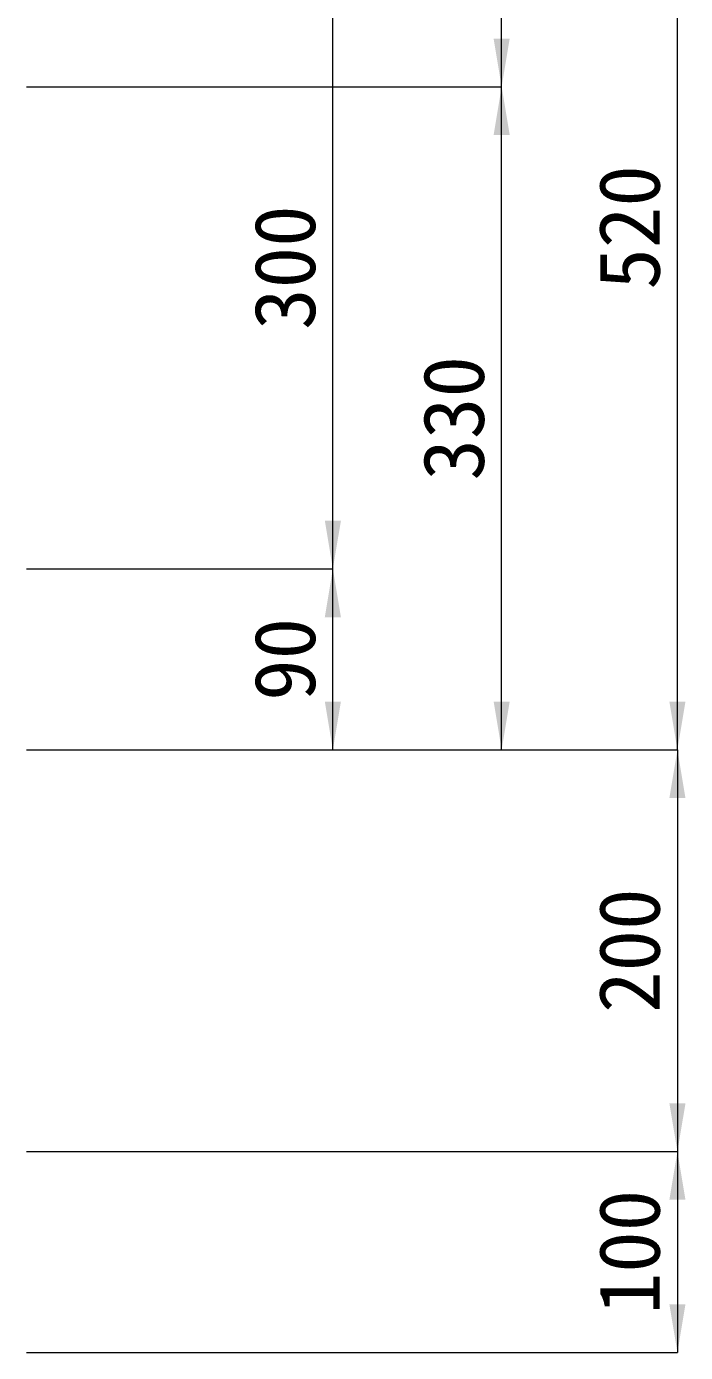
# Model space of a CAD drawing. Units: millimetres at full size. Extents: x -1384 to 16426, y -20408 to -2620.
# Drawn here: x 7957 to 8285, y -16164 to -15504 of the extents above; entities that cross this region are included whole.
import ezdxf
from ezdxf.enums import TextEntityAlignment as Align

# ---------------------------------------------------------------- set-up
doc = ezdxf.new("R2010")
doc.units = ezdxf.units.MM
doc.header["$LTSCALE"] = 25
doc.layers.add('寸法線', color=7, linetype='Continuous', lineweight=9)
doc.styles.add('ＭＳ ゴシック', font='')
doc.styles.get('ＭＳ ゴシック').set_extended_font_data('MS Gothic')

# ---------------------------------------------------------------- blocks, each defined once
blk = doc.blocks.new('filled_arrow')
at = {"color": 0, "linetype": 'Continuous', "lineweight": -2}
blk.add_solid([(7.5, 1.25), (0, 0), (7.5, -1.25)], dxfattribs=at)

msp = doc.modelspace()

# ---------------------------------------------------------------- linework, layer by layer
at = {"layer": '寸法線'}
for p, q in [((8193.59, -15533.9), (8193.59, -15343.9)), ((8281.04, -15863.9), (8281.04, -15343.9)), ((8109.61, -15773.9), (8109.61, -15473.9)), ((7957.2, -15533.9), (8193.59, -15533.9)), ((7957.2, -15533.9), (8193.59, -15533.9)), ((8193.59, -15863.9), (8193.59, -15533.9)), ((7957.2, -15773.9), (8109.61, -15773.9)), ((7957.2, -15773.9), (8109.61, -15773.9)), ((8109.61, -15863.9), (8109.61, -15773.9)), ((7957.2, -15863.9), (8109.61, -15863.9)), ((7957.2, -15863.9), (8193.59, -15863.9)), ((7957.2, -15863.9), (8281.04, -15863.9)), ((7957.2, -15863.9), (8281.04, -15863.9)), ((8281.04, -15863.9), (8281.04, -16063.9)), ((7957.2, -16063.9), (8281.04, -16063.9)), ((7957.2, -16063.9), (8281.04, -16063.9)), ((8281.04, -16063.9), (8281.04, -16163.9)), ((7957.2, -16163.9), (8281.04, -16163.9))]:
    msp.add_line(p, q, dxfattribs=at)

# ---------------------------------------------------------------- block references
at = {"layer": '寸法線', "xscale": 3.2, "yscale": 3.2}
for p, rotation in [((8193.59, -15533.9), 90), ((8193.59, -15533.9), 270), ((8109.61, -15773.9), 90), ((8109.61, -15773.9), 270), ((8109.61, -15863.9), 90), ((8193.59, -15863.9), 90), ((8281.04, -15863.9), 90), ((8281.04, -15863.9), 270), ((8281.04, -16063.9), 90), ((8281.04, -16063.9), 270), ((8281.04, -16163.9), 90)]:
    msp.add_blockref('filled_arrow', p, dxfattribs=dict(at, rotation=rotation))

# ---------------------------------------------------------------- texts
at = {"layer": '寸法線', "style": 'ＭＳ ゴシック'}
for s, p in [('520', (8257.04, -15603.9)), ('300', (8085.61, -15623.9)), ('330', (8169.59, -15698.9)), ('90', (8085.61, -15818.9)), ('200', (8257.04, -15963.9)), ('100', (8257.04, -16113.9))]:
    msp.add_text(s, height=30.38, rotation=90, dxfattribs=at).set_placement(p, align=Align.MIDDLE_CENTER)

doc.saveas('drawing.dxf')
